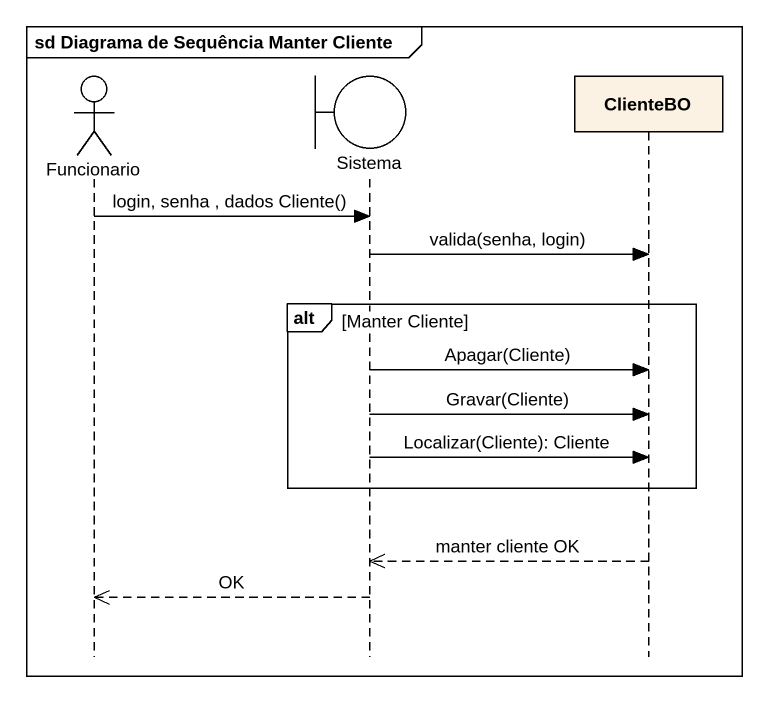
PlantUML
@startuml
mainframe sd Diagrama de Sequência Manter Cliente
hide footbox
actor Funcionario
boundary Sistema
participant ClienteBO

Funcionario -> Sistema : login, senha , dados Cliente()
Sistema -> ClienteBO : valida(senha, login)
alt Manter Cliente
  Sistema -> ClienteBO : Apagar(Cliente)
  Sistema -> ClienteBO : Gravar(Cliente)
  Sistema -> ClienteBO : Localizar(Cliente): Cliente
end
ClienteBO -->> Sistema : manter cliente OK
Sistema -->> Funcionario : OK
@enduml
